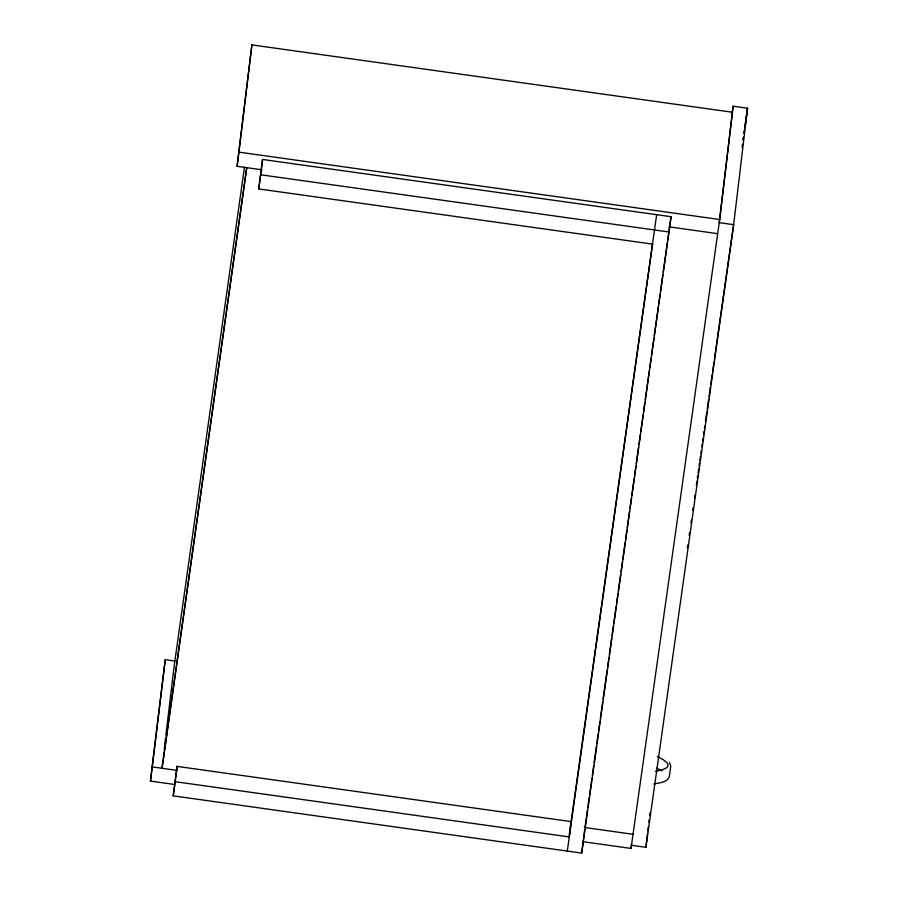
<?xml version="1.0" encoding="UTF-8"?>
<svg xmlns="http://www.w3.org/2000/svg" width="898" height="898" viewBox="0 0 898 898"><rect width="100%" height="100%" fill="white"/><g stroke="black" fill="none" stroke-linecap="round" stroke-linejoin="round"><path stroke-width="1.35" d="M174.077 784.403L150.46 781.092L165.254 659.671L174.975 661.04M150.46 781.092L165.254 659.671M163.425 755.903L163.762 753.153M164.244 749.033L165.558 738.033M165.883 735.282L174.089 666.529L244.458 167.23M262.115 169.823L237.117 166.321L251.9 44.9L732.465 112.25L719.668 219.516L631.036 848.442L583.812 841.819M237.117 166.321L251.9 44.9M652.824 244.166L258.759 188.939L262.575 159.462L671.064 216.71L581.702 853.1L173.224 795.853L177.041 766.376L571.106 821.603L569.276 836.925L175.211 781.698L177.041 766.376M258.759 188.939L262.575 159.462M656.651 214.689L567.289 851.08M581.702 853.1L584.699 829.46M631.036 848.442L631.53 844.266M714.393 359.2L733.644 224.68L747.54 108.22L733.116 106.2L719.231 222.659L733.644 224.68L645.898 847.319L631.474 845.299M645.898 847.319L647.548 833.456M647.873 830.684L648.367 826.519M648.872 822.366L649.198 819.593M649.692 815.429L650.029 812.656M742.118 147.126L742.511 144.353M743.477 137.405L743.095 140.178L743.432 137.338M744.06 133.23L744.442 130.457M173.224 795.853L175.211 781.698M569.31 834.365L569.702 831.593M570.196 828.035L570.746 824.173M571.072 821.895L652.543 243.807M585.092 826.688L587.438 810.052M587.831 807.28L589.2 797.57M589.582 794.797L591.928 778.162M592.321 775.389L593.69 765.691M594.083 762.918L596.429 746.283M596.811 743.51L598.18 733.801M598.573 731.028L599.943 721.33M600.335 718.557L602.681 701.922M603.063 699.149L607.171 670.031M607.564 667.259L608.934 657.56M609.315 654.788L611.661 638.152M612.054 635.38L613.424 625.67M613.817 622.898L616.163 606.262M616.556 603.49L617.914 593.791M618.307 591.019L620.653 574.383M621.046 571.611L622.415 561.901M622.808 559.128L625.143 542.493M625.536 539.72L626.905 530.022M627.298 527.249L629.644 510.614M630.037 507.841L631.395 498.132M631.788 495.359L634.134 478.724M634.527 475.951L635.896 466.242M636.289 463.469L638.624 446.834M639.017 444.061L640.386 434.363M640.779 431.59L643.125 414.955M643.518 412.182L644.876 402.472M645.269 399.7L649.377 370.593M649.77 367.821L651.129 358.111M651.521 355.339L653.867 338.703M654.26 335.931L658.357 306.824M658.75 304.052L660.12 294.342M660.513 291.569L662.859 274.934M663.252 272.161L667.349 243.055M667.742 240.282L671.064 216.71M732.139 113.137L733.116 106.2M731.926 116.111L732.465 112.25M744.015 133.185L744.408 130.412M687.385 547.791L687.778 545.019M689.17 535.309L689.574 532.536M690.955 522.838L691.359 520.054M692.751 510.356L693.144 507.583M694.536 497.874L694.929 495.101M696.32 485.391L696.915 481.227M697.308 478.454L697.712 475.682M698.105 472.909L698.7 468.745M699.104 465.972L699.497 463.2M699.89 460.427L700.485 456.274M700.889 453.49L701.282 450.717M701.877 446.564L702.281 443.792M702.674 441.019L703.067 438.246M703.662 434.082L704.066 431.309M704.459 428.537L704.863 425.764M705.458 421.6L706.838 411.89M707.242 409.118L708.634 399.408M709.027 396.635L710.419 386.926M710.812 384.153L712.204 374.455M712.597 371.682L713.989 361.973M655.495 771.326L662.152 769.878L666.35 767.936A69.64 13.279 8 0 0 666.967 762.806L663.364 759.775L657.269 756.543M653.744 784.066C658.919 782.674 667.326 782.742 669.302 776.568L670.761 766.151L669.493 762.593M239.104 152.166L719.668 219.516M669.055 226.857L717.682 233.671M260.757 174.784L669.235 232.032M152.458 766.937L177.456 770.439M584.407 827.473L633.023 834.287M656.831 768.093L661.815 770.787M162.403 765.534L162.067 768.284L246.726 167.668L162.403 765.534M747.54 108.22L744.824 127.673L747.54 108.22"/></g></svg>
